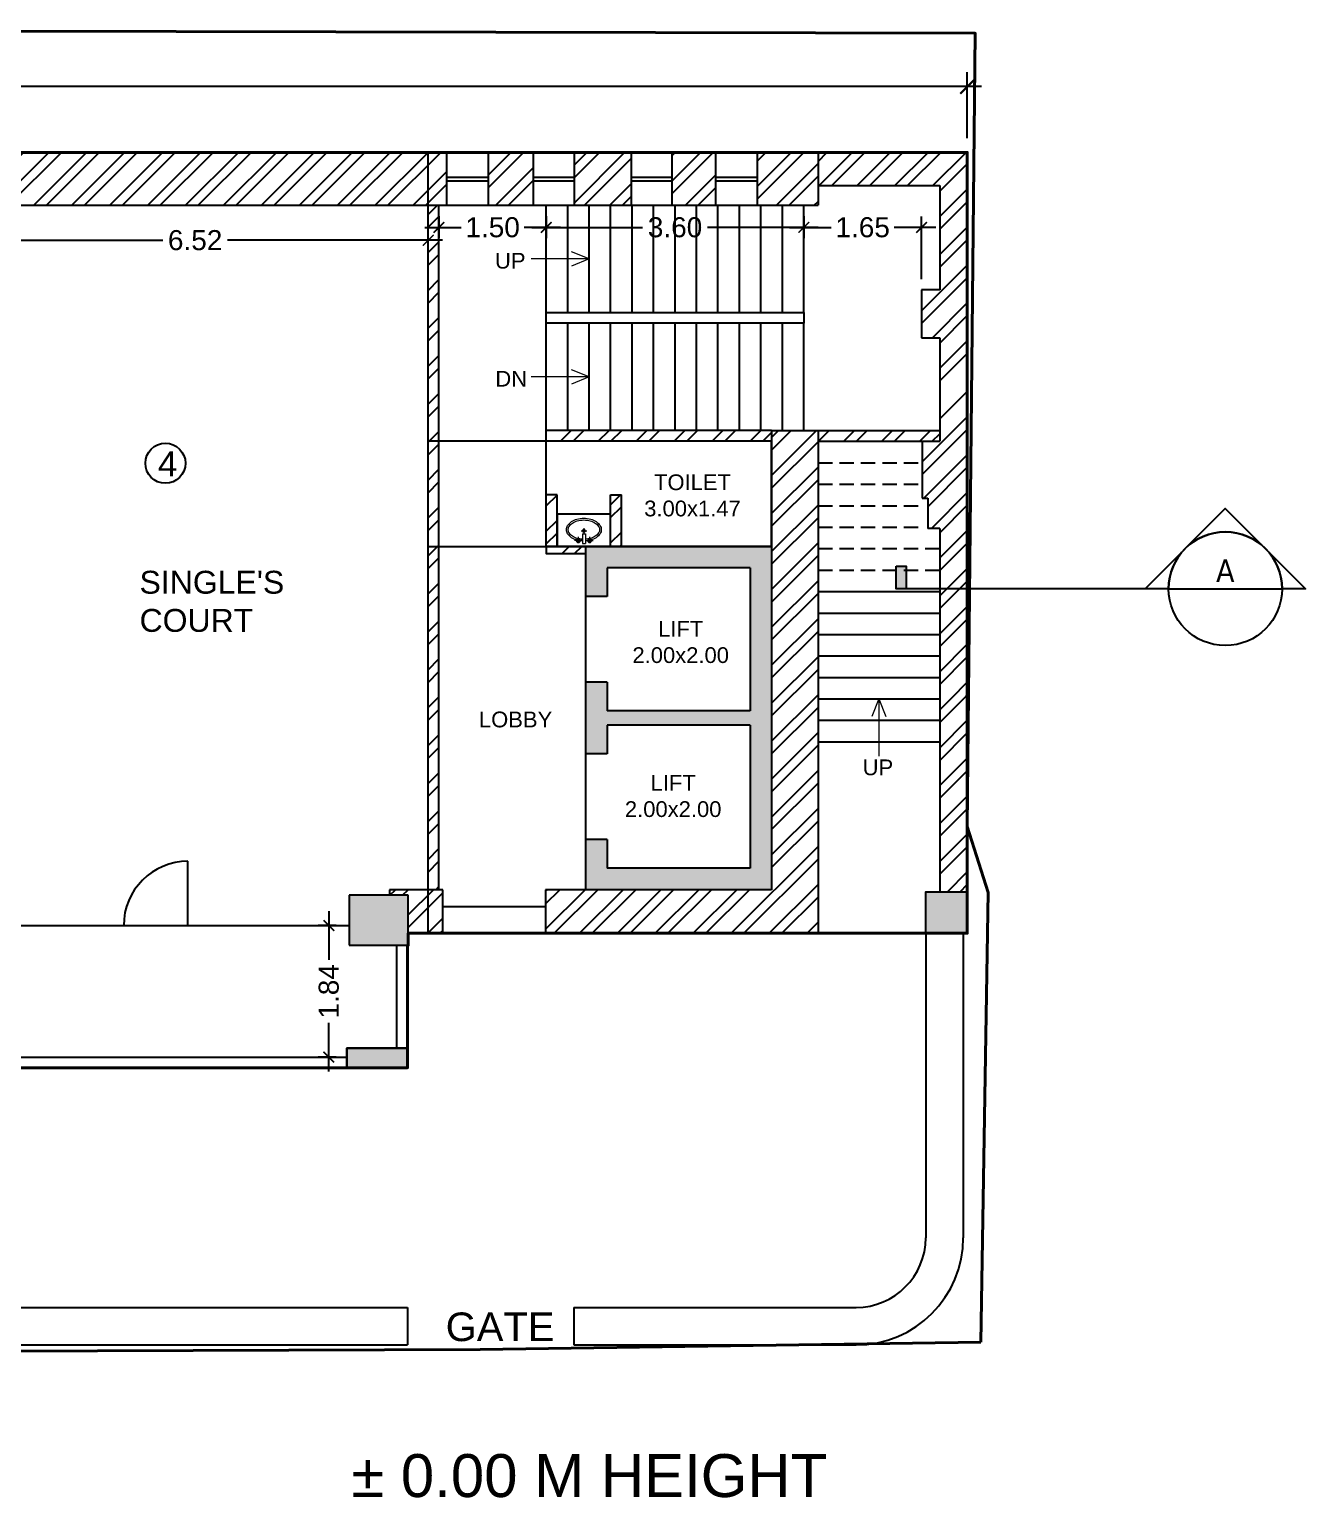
# Model space of a CAD drawing. Header units: millimetres. Extents: x -634016 to -633680, y -35980 to -35884.
# Drawn here: x -633980.82 to -633962.98, y -35942.53 to -35922 of the extents above; entities that cross this region are included whole.
import ezdxf
from ezdxf.enums import TextEntityAlignment as Align

# ---------------------------------------------------------------- set-up
doc = ezdxf.new("R2010")
doc.units = ezdxf.units.MM
doc.header["$LTSCALE"] = 200
doc.header["$MEASUREMENT"] = 0
doc.header["$PDMODE"] = 3
doc.linetypes.add('DASHED2', pattern=[0.375, 0.25, -0.125])
doc.linetypes.add('HIDDEN', pattern=[0.375, 0.25, -0.125])
doc.layers.get('0').update_dxf_attribs({"linetype": 'CONTINUOUS'})
doc.layers.get('DEFPOINTS').update_dxf_attribs({"color": 11, "linetype": 'CONTINUOUS'})
for name, color, linetype in [('00 PRO', 3, 'CONTINUOUS'), ('A-730-Furniture', 8, 'CONTINUOUS'), ('COL', 253, 'CONTINUOUS'), ('FUR', 7, 'CONTINUOUS'), ('hatch', 253, 'CONTINUOUS'), ('Section Line', 6, 'CONTINUOUS'), ('STAIR', 252, 'CONTINUOUS'), ('THIN', 11, 'DASHED2'), ('Wall', 7, 'CONTINUOUS'), ('WIN', 160, 'CONTINUOUS')]:
    doc.layers.add(name, color=color, linetype=linetype)
for name, color, linetype, lineweight in [('DIM', 11, 'CONTINUOUS', 25), ('Fixture', 8, 'CONTINUOUS', 15), ('LEGEND', 3, 'CONTINUOUS', 25), ('Text', 7, 'CONTINUOUS', 100)]:
    doc.layers.add(name, color=color, linetype=linetype, lineweight=lineweight)
doc.styles.add('Arial', font='arial.ttf')
doc.styles.add('style1', font='arial.ttf', dxfattribs={"height": 6})
doc.styles.add('Tahoma', font='tahoma.ttf')
doc.dimstyles.new('Copy of STANDARD', dxfattribs={"dimtxt": 0.4, "dimasz": 0.2, "dimexe": 0.2, "dimexo": 0.2, "dimgap": 0.09, "dimtad": 0, "dimzin": 0, "dimdsep": 46, "dimtxsty": 'Arial', "dimblk": 'ARCHTICK', "dimcen": 0.09, "dimdle": 0.2, "dimclrd": 253, "dimclre": 253, "dimclrt": 7, "dimadec": 0, "dimazin": 0, "dimtfac": 1, "dimtofl": 0, "dimtmove": 0, "dimatfit": 3, "dimldrblk": 'ARCHTICK', "dimfxl": 0.18, "dimtolj": 1, "dimtzin": 0, "dimarcsym": 0})
pattern_1 = [(45, (1318.3682, 15.4453), (-0.26516504294, 0.26516504294), []), (45, (1318.545, 15.4453), (-0.26516504294, 0.26516504294), [])]
pattern_2 = [(45, (194.87895, 15.4453), (-0.26516504294, 0.26516504294), []), (45, (195.05572, 15.4453), (-0.26516504294, 0.26516504294), [])]

# ---------------------------------------------------------------- blocks, each defined once
blk = doc.blocks.new('*U3')
blk.add_hatch(color=256).paths.add_polyline_path([(-1.8125, 0.125), (-1.7566, 0.125), (-1.7566, 0), (-1.8125, 0)])
at = {"color": 1, "true_color": 0xff0000}
blk.add_line((-0.3125, 0), (-1.8125, 0), dxfattribs=at)
blk.add_line((-0.3125, 0), (0.3125, 0))
blk.add_lwpolyline([(-0.3125, 0), (-0.4419, 0), (0, 0.4419), (0.4419, 0), (0.3125, 0, 1)], format="xyb", close=True, dxfattribs=at)
blk.add_lwpolyline([(-1.8125, 0.125), (-1.7566, 0.125), (-1.7566, 0), (-1.8125, 0)], close=True, dxfattribs=at)
blk.add_circle((0, 0), 0.3125, dxfattribs=at)
at = {"style": 'Tahoma', "flags": 8}
blk.add_attdef('VIEWNUMBER', text='', height=0.125, dxfattribs=at).set_placement((0, 0), align=Align.BOTTOM_CENTER)
blk.add_attdef('SHEETNUMBER', text='', height=0.125, dxfattribs=at).set_placement((0, -0.0625), align=Align.TOP_CENTER)
blk = doc.blocks.new('_ArchTick')
at = {"color": 0, "linetype": 'ByBlock', "const_width": 0.15}
blk.add_lwpolyline([(-0.5, -0.5), (0.5, 0.5)], dxfattribs=at)
blk = doc.blocks.new('*D189')
at = {"layer": 'DEFPOINTS', "color": 0, "transparency": 16777216}
for p in [(-634009.619, -35922.804), (-634009.619, -35923.155), (-633967.706, -35923.726)]:
    blk.add_point(p, dxfattribs=at)
at = {"layer": 'DIM', "color": 253, "lineweight": -2, "transparency": 16777216}
for p, q in [((-634009.619, -35922.955), (-634009.619, -35922.604)), ((-633967.706, -35923.526), (-633967.706, -35922.604)), ((-634009.819, -35922.804), (-633989.397, -35922.804)), ((-633967.506, -35922.804), (-633987.928, -35922.804))]:
    blk.add_line(p, q, dxfattribs=at)
at = {"layer": 'DIM', "color": 253, "lineweight": -2, "transparency": 16777216, "xscale": 0.2, "yscale": 0.2, "zscale": 0.2, "rotation": 180}
blk.add_blockref('_ArchTick', (-634009.619, -35922.804), dxfattribs=at)
at = {"layer": 'DIM', "color": 253, "lineweight": -2, "transparency": 16777216, "xscale": 0.2, "yscale": 0.2, "zscale": 0.2}
blk.add_blockref('_ArchTick', (-633967.706, -35922.804), dxfattribs=at)
at = {"layer": 'DIM', "color": 7, "transparency": 16777216, "insert": (-633988.662, -35922.804), "char_height": 0.4, "attachment_point": 5, "style": 'Arial'}
blk.add_mtext('\\A1;41.91', dxfattribs=at)
blk = doc.blocks.new('*D236')
at = {"layer": 'DEFPOINTS', "color": 0, "transparency": 16777216}
for p in [(-633976.632, -35934.534), (-633976.378, -35934.534), (-633976.378, -35936.372)]:
    blk.add_point(p, dxfattribs=at)
at = {"layer": 'DIM', "color": 253, "lineweight": -2, "transparency": 16777216}
for p, q in [((-633976.632, -35934.334), (-633976.632, -35935.013)), ((-633976.528, -35934.534), (-633976.782, -35934.534)), ((-633976.632, -35936.572), (-633976.632, -35935.893)), ((-633976.528, -35936.372), (-633976.782, -35936.372))]:
    blk.add_line(p, q, dxfattribs=at)
at = {"layer": 'DIM', "color": 253, "lineweight": -2, "transparency": 16777216, "xscale": 0.15, "yscale": 0.15, "zscale": 0.15}
for p, rotation in [((-633976.632, -35934.534), 90), ((-633976.632, -35936.372), 270)]:
    blk.add_blockref('_ArchTick', p, dxfattribs=dict(at, rotation=rotation))
at = {"layer": 'DIM', "color": 7, "transparency": 16777216, "insert": (-633976.632, -35935.453), "char_height": 0.28, "attachment_point": 5, "rotation": 90, "style": 'Arial'}
blk.add_mtext('\\A1;1.84', dxfattribs=at)
blk = doc.blocks.new('*D237')
at = {"layer": 'DEFPOINTS', "color": 0, "transparency": 16777216}
for p in [(-633973.592, -35924.464), (-633969.992, -35924.464), (-633969.992, -35924.773)]:
    blk.add_point(p, dxfattribs=at)
at = {"layer": 'DIM', "color": 253, "lineweight": -2, "transparency": 16777216}
for p, q in [((-633973.592, -35924.614), (-633973.592, -35924.923)), ((-633969.992, -35924.614), (-633969.992, -35924.923)), ((-633973.792, -35924.773), (-633972.245, -35924.773)), ((-633969.792, -35924.773), (-633971.339, -35924.773))]:
    blk.add_line(p, q, dxfattribs=at)
at = {"layer": 'DIM', "color": 253, "lineweight": -2, "transparency": 16777216, "xscale": 0.15, "yscale": 0.15, "zscale": 0.15, "rotation": 180}
blk.add_blockref('_ArchTick', (-633973.592, -35924.773), dxfattribs=at)
at = {"layer": 'DIM', "color": 253, "lineweight": -2, "transparency": 16777216, "xscale": 0.15, "yscale": 0.15, "zscale": 0.15}
blk.add_blockref('_ArchTick', (-633969.992, -35924.773), dxfattribs=at)
at = {"layer": 'DIM', "color": 7, "transparency": 16777216, "insert": (-633971.792, -35924.773), "char_height": 0.28, "attachment_point": 5, "style": 'Arial'}
blk.add_mtext('\\A1;3.60', dxfattribs=at)
blk = doc.blocks.new('*D238')
at = {"layer": 'DEFPOINTS', "color": 0, "transparency": 16777216}
for p in [(-633975.092, -35924.464), (-633973.592, -35924.464), (-633973.592, -35924.773)]:
    blk.add_point(p, dxfattribs=at)
at = {"layer": 'DIM', "color": 253, "lineweight": -2, "transparency": 16777216}
for p, q in [((-633975.092, -35924.614), (-633975.092, -35924.923)), ((-633973.592, -35924.614), (-633973.592, -35924.923)), ((-633975.292, -35924.773), (-633974.782, -35924.773)), ((-633973.392, -35924.773), (-633973.902, -35924.773))]:
    blk.add_line(p, q, dxfattribs=at)
at = {"layer": 'DIM', "color": 253, "lineweight": -2, "transparency": 16777216, "xscale": 0.15, "yscale": 0.15, "zscale": 0.15, "rotation": 180}
blk.add_blockref('_ArchTick', (-633975.092, -35924.773), dxfattribs=at)
at = {"layer": 'DIM', "color": 253, "lineweight": -2, "transparency": 16777216, "xscale": 0.15, "yscale": 0.15, "zscale": 0.15}
blk.add_blockref('_ArchTick', (-633973.592, -35924.773), dxfattribs=at)
at = {"layer": 'DIM', "color": 7, "transparency": 16777216, "insert": (-633974.342, -35924.773), "char_height": 0.28, "attachment_point": 5, "style": 'Arial'}
blk.add_mtext('\\A1;1.50', dxfattribs=at)
blk = doc.blocks.new('*D239')
at = {"layer": 'DEFPOINTS', "color": 0, "transparency": 16777216}
for p in [(-633969.992, -35924.464), (-633969.992, -35924.773), (-633968.346, -35925.645)]:
    blk.add_point(p, dxfattribs=at)
at = {"layer": 'DIM', "color": 253, "lineweight": -2, "transparency": 16777216}
for p, q in [((-633969.992, -35924.614), (-633969.992, -35924.923)), ((-633968.346, -35925.495), (-633968.346, -35924.623)), ((-633970.192, -35924.773), (-633969.61, -35924.773)), ((-633968.146, -35924.773), (-633968.727, -35924.773))]:
    blk.add_line(p, q, dxfattribs=at)
at = {"layer": 'DIM', "color": 253, "lineweight": -2, "transparency": 16777216, "xscale": 0.15, "yscale": 0.15, "zscale": 0.15, "rotation": 180}
blk.add_blockref('_ArchTick', (-633969.992, -35924.773), dxfattribs=at)
at = {"layer": 'DIM', "color": 253, "lineweight": -2, "transparency": 16777216, "xscale": 0.15, "yscale": 0.15, "zscale": 0.15}
blk.add_blockref('_ArchTick', (-633968.346, -35924.773), dxfattribs=at)
at = {"layer": 'DIM', "color": 7, "transparency": 16777216, "insert": (-633969.169, -35924.773), "char_height": 0.28, "attachment_point": 5, "style": 'Arial'}
blk.add_mtext('\\A1;1.65', dxfattribs=at)
blk = doc.blocks.new('*D229')
at = {"layer": 'DEFPOINTS', "color": 0, "transparency": 16777216}
for p in [(-633981.76, -35924.953), (-633975.242, -35924.953), (-633975.242, -35924.953)]:
    blk.add_point(p, dxfattribs=at)
at = {"layer": 'DIM', "color": 253, "lineweight": -2, "transparency": 16777216}
for p, q in [((-633981.96, -35924.953), (-633978.954, -35924.953)), ((-633975.042, -35924.953), (-633978.048, -35924.953))]:
    blk.add_line(p, q, dxfattribs=at)
at = {"layer": 'DIM', "color": 253, "lineweight": -2, "transparency": 16777216, "xscale": 0.15, "yscale": 0.15, "zscale": 0.15, "rotation": 180}
blk.add_blockref('_ArchTick', (-633981.76, -35924.953), dxfattribs=at)
at = {"layer": 'DIM', "color": 253, "lineweight": -2, "transparency": 16777216, "xscale": 0.15, "yscale": 0.15, "zscale": 0.15}
blk.add_blockref('_ArchTick', (-633975.242, -35924.953), dxfattribs=at)
at = {"layer": 'DIM', "color": 7, "transparency": 16777216, "insert": (-633978.501, -35924.953), "char_height": 0.28, "attachment_point": 5, "style": 'Arial'}
blk.add_mtext('\\A1;6.52', dxfattribs=at)
blk = doc.blocks.new('lift 2')
at = {"layer": 'COL'}
h = blk.add_hatch(color=256, dxfattribs=at)
h.dxf.hatch_style = 1
h.paths.add_polyline_path([(0, -4.8), (0, 0), (-2.6, 0), (-2.6, -0.7), (-2.3, -0.7), (-2.3, -0.3), (-0.3, -0.3), (-0.3, -2.3), (-2.3, -2.3), (-2.3, -1.9), (-2.6, -1.9), (-2.6, -2.9), (-2.3, -2.9), (-2.3, -2.5), (-0.3, -2.5), (-0.3, -4.5), (-2.3, -4.5), (-2.3, -4.1), (-2.6, -4.1), (-2.6, -4.8)])
for p, q in [((-2.6, 0), (-2.6, -0.7)), ((0, 0), (-2.6, 0)), ((0, 0), (0, -4.8)), ((-2.3, -0.3), (-2.3, -0.7)), ((-0.3, -0.3), (-2.3, -0.3)), ((-0.3, -0.3), (-0.3, -2.3)), ((-2.3, -0.7), (-2.6, -0.7)), ((-2.6, -1.9), (-2.6, -2.9)), ((-2.3, -1.9), (-2.6, -1.9)), ((-2.3, -1.9), (-2.3, -2.3)), ((-0.3, -2.3), (-2.3, -2.3)), ((-2.3, -2.5), (-2.3, -2.9)), ((-0.3, -2.5), (-2.3, -2.5)), ((-0.3, -2.5), (-0.3, -4.5)), ((-2.3, -2.9), (-2.6, -2.9)), ((-2.6, -4.1), (-2.6, -4.8)), ((-2.3, -4.1), (-2.6, -4.1)), ((-2.3, -4.1), (-2.3, -4.5)), ((-0.3, -4.5), (-2.3, -4.5)), ((0, -4.8), (-2.6, -4.8))]:
    blk.add_line(p, q)
at = {"layer": 'STAIR'}
for p, q in [((-2.6, -0.7), (-2.6, -1.9)), ((-2.6, -2.9), (-2.6, -4.1))]:
    blk.add_line(p, q, dxfattribs=at)
at = {"layer": 'Wall'}
blk.add_lwpolyline([(-2.6, 0), (-3.15, 0), (-3.15, -0.1), (-2.6, -0.1)], dxfattribs=at)
at = {"layer": 'LEGEND', "color": 7, "char_height": 0.22, "width": 3.24219, "attachment_point": 5, "style": 'style1'}
for s, insert in [('LIFT\\P2.00x2.00 ', (-1.271, -1.339)), ('LOBBY', (-3.579, -2.422)), ('LIFT\\P2.00x2.00 ', (-1.376, -3.492))]:
    blk.add_mtext(s, dxfattribs=dict(at, insert=insert))
blk = doc.blocks.new('RYYY')
at = {"layer": 'Fixture'}
for p, q in [((3718238, 523401), (3718113, 523401)), ((3718170, 523458), (3718170, 523360)), ((3718304, 523555), (3718215, 523555)), ((3718282, 523506), (3718238, 523506)), ((3718238, 523506), (3718238, 523355)), ((3718260, 523595), (3718260, 523517)), ((3718282, 523506), (3718282, 523355)), ((3718282, 523401), (3718407, 523401)), ((3718350, 523458), (3718350, 523360)), ((3718282, 523355), (3718238, 523355))]:
    blk.add_line(p, q, dxfattribs=at)
for centre, radius in [((3718171, 523401), 31.2), ((3718171, 523401), 22.3), ((3718260, 523555), 22.3), ((3718349, 523401), 31.2), ((3718349, 523401), 22.3)]:
    blk.add_circle(centre, radius, dxfattribs=at)
for centre, radius, start, end in [((3718106, 523573, -267), 120, 147.5924, 180), ((3718181, 523526, -267), 208, 123.1246, 147.5924), ((3718106, 523573, -267), 92.4, 147.5924, 180), ((3718181, 523526, -267), 180, 123.1246, 147.5924), ((3718230, 523451, -267), 297, 105.1243, 123.1246), ((3718230, 523451, -267), 270, 105.1243, 123.1246), ((3718262, 523333, -267), 420, 90, 105.1243), ((3718262, 523333, -267), 393, 90, 105.1243), ((3718262, 523333, -267), 420, 74.8757, 90), ((3718262, 523333, -267), 393, 74.8757, 90), ((3718294, 523451, -267), 270, 56.8754, 74.8757), ((3718294, 523451, -267), 297, 56.8754, 74.8757), ((3718342, 523526, -267), 180, 32.4076, 56.8754), ((3718342, 523526, -267), 208, 32.4076, 56.8754), ((3718417, 523573, -267), 92.4, 0, 32.4076), ((3718417, 523573, -267), 120, 0, 32.4076), ((3718106, 523573, -267), 120, 180, 212.4076), ((3718181, 523620, -267), 208, 212.4076, 236.8754), ((3718106, 523573, -267), 92.4, 180, 212.4076), ((3718181, 523620, -267), 180, 212.4076, 236.8754), ((3718230, 523695, -267), 297, 236.8754, 254.8757), ((3718230, 523695, -267), 270, 236.8754, 254.8757), ((3718262, 523814, -267), 420, 254.8757, 266.7377), ((3718262, 523814, -267), 393, 254.8757, 266.9885), ((3718262, 523814, -267), 393, 273.0223, 285.1243), ((3718262, 523814, -267), 420, 272.8193, 285.1243), ((3718294, 523695, -267), 270, 285.1243, 303.1246), ((3718294, 523695, -267), 297, 285.1243, 303.1246), ((3718342, 523620, -267), 180, 303.1246, 327.5924), ((3718342, 523620, -267), 208, 303.1246, 327.5924), ((3718417, 523573, -267), 92.4, 327.5924, 0), ((3718417, 523573, -267), 120, 327.5924, 0)]:
    blk.add_arc(centre, radius, start, end, dxfattribs=at)

msp = doc.modelspace()

# ---------------------------------------------------------------- hatches: boundary and pattern name
h = msp.add_hatch()
h.set_pattern_fill('ANSI32', color=8, style=0)
h.set_pattern_definition([(45, (1700.0818, -163.62646), (-0.26516504294, 0.26516504294), []), (45, (1700.25857, -163.62646), (-0.26516504294, 0.26516504294), [])])
h.paths.add_polyline_path([(-633995.1, -35924.464), (-633974.98, -35924.464), (-633974.98, -35923.726), (-633995.966, -35923.726), (-633995.966, -35934.111), (-633995.596, -35934.111), (-633995.596, -35934.534), (-633994.617, -35934.534), (-633994.617, -35934.111), (-633995.1, -35934.111)])
h = msp.add_hatch()
h.set_pattern_fill('ANSI32', color=8, style=0)
h.set_pattern_definition(pattern_1)
h.paths.add_polyline_path([(-633969.793, -35923.726), (-633970.639, -35923.726), (-633970.639, -35924.464), (-633969.793, -35924.464)])
h = msp.add_hatch()
h.set_pattern_fill('ANSI32', color=8, style=0)
h.set_pattern_definition([(45, (1700.79235, -186.05923), (-0.26516504294, 0.26516504294), []), (45, (1700.96912, -186.05923), (-0.26516504294, 0.26516504294), [])])
h.paths.add_polyline_path([(-633975.092, -35924.464), (-633975.242, -35924.464), (-633975.242, -35934.032), (-633975.092, -35934.032)])
h = msp.add_hatch()
h.set_pattern_fill('ANSI32', color=8, style=0)
h.set_pattern_definition(pattern_1)
h.paths.add_polyline_path([(-633969.793, -35927.614), (-633970.442, -35927.614), (-633970.442, -35930.214), (-633970.442, -35932.214), (-633970.442, -35934.032), (-633973.602, -35934.032), (-633973.602, -35934.268), (-633973.602, -35934.642), (-633969.793, -35934.642)])
h = msp.add_hatch()
h.set_pattern_fill('ANSI32', color=8, style=0)
h.set_pattern_definition(pattern_2)
h.paths.add_polyline_path([(-633970.442, -35927.614), (-633973.592, -35927.614), (-633973.592, -35927.764), (-633970.442, -35927.764)])
h.paths.add_polyline_path([(-633972.542, -35928.514), (-633972.692, -35928.514), (-633972.692, -35929.232), (-633972.542, -35929.232)])
h = msp.add_hatch()
h.set_pattern_fill('ANSI32', color=8, style=0)
h.set_pattern_definition(pattern_1)
h.paths.add_polyline_path([(-633968.09, -35927.614), (-633969.793, -35927.614), (-633969.793, -35927.764), (-633968.09, -35927.764)])
h = msp.add_hatch()
h.set_pattern_fill('ANSI32', color=8, style=0)
h.set_pattern_definition(pattern_2)
h.paths.add_polyline_path([(-633973.042, -35929.232), (-633973.442, -35929.232), (-633973.592, -35929.232), (-633973.592, -35929.332), (-633973.042, -35929.332)])
h.paths.add_polyline_path([(-633973.442, -35928.782), (-633973.442, -35928.514), (-633973.592, -35928.514), (-633973.592, -35929.232), (-633973.442, -35929.232)])
h = msp.add_hatch()
h.set_pattern_fill('ANSI32', color=8, style=0)
h.set_pattern_definition(pattern_1)
h.paths.add_polyline_path([(-633975.039, -35934.032), (-633975.785, -35934.032), (-633975.785, -35934.111), (-633975.521, -35934.111), (-633975.521, -35934.642), (-633975.039, -35934.642)])

# ---------------------------------------------------------------- linework, layer by layer
at = {"color": 8}
for p, q in [((-633974.399, -35924.037), (-633974.088, -35923.726)), ((-633974.399, -35924.214), (-633973.911, -35923.726)), ((-633973.198, -35923.897), (-633973.027, -35923.726)), ((-633973.198, -35924.428), (-633972.497, -35923.726)), ((-633973.198, -35924.074), (-633972.85, -35923.726)), ((-633973.058, -35924.464), (-633972.401, -35923.807)), ((-633971.83, -35924.12), (-633971.436, -35923.726)), ((-633971.83, -35923.766), (-633971.79, -35923.726)), ((-633971.83, -35924.297), (-633971.259, -35923.726)), ((-633969.793, -35923.85), (-633969.668, -35923.726)), ((-633969.777, -35924.189), (-633969.315, -35923.726)), ((-633969.601, -35924.189), (-633969.138, -35923.726)), ((-633969.247, -35924.189), (-633968.784, -35923.726)), ((-633969.07, -35924.189), (-633968.608, -35923.726)), ((-633968.717, -35924.189), (-633968.254, -35923.726)), ((-633968.54, -35924.189), (-633968.077, -35923.726)), ((-633968.186, -35924.189), (-633967.724, -35923.726)), ((-633974.296, -35924.464), (-633973.769, -35923.938)), ((-633971.644, -35924.464), (-633971.22, -35924.04)), ((-633968.09, -35924.269), (-633967.706, -35923.885)), ((-633974.119, -35924.464), (-633973.769, -35924.115)), ((-633972.705, -35924.464), (-633972.401, -35924.161)), ((-633971.467, -35924.464), (-633971.22, -35924.217)), ((-633968.09, -35924.622), (-633967.706, -35924.238)), ((-633972.528, -35924.464), (-633972.401, -35924.337)), ((-633968.09, -35924.799), (-633967.706, -35924.415)), ((-633968.09, -35925.152), (-633967.706, -35924.769)), ((-633968.09, -35925.329), (-633967.706, -35924.945)), ((-633968.346, -35925.939), (-633967.706, -35925.299)), ((-633968.346, -35926.115), (-633967.706, -35925.476)), ((-633968.191, -35926.315), (-633967.706, -35925.829)), ((-633968.09, -35926.39), (-633967.706, -35926.006)), ((-633968.09, -35926.743), (-633967.706, -35926.36)), ((-633968.09, -35926.92), (-633967.706, -35926.536)), ((-633968.09, -35927.451), (-633967.706, -35927.067)), ((-633968.336, -35928.05), (-633967.706, -35927.42)), ((-633968.336, -35928.227), (-633967.706, -35927.597)), ((-633968.314, -35928.559), (-633967.706, -35927.951)), ((-633968.257, -35928.679), (-633967.706, -35928.127)), ((-633968.207, -35928.982), (-633967.706, -35928.481)), ((-633968.09, -35929.042), (-633967.706, -35928.658)), ((-633968.09, -35929.395), (-633967.706, -35929.011)), ((-633968.09, -35929.572), (-633967.706, -35929.188)), ((-633968.09, -35929.925), (-633967.706, -35929.542)), ((-633968.09, -35930.102), (-633967.706, -35929.718)), ((-633968.09, -35930.456), (-633967.706, -35930.072)), ((-633968.09, -35930.633), (-633967.706, -35930.249)), ((-633968.09, -35930.986), (-633967.706, -35930.602)), ((-633968.09, -35931.163), (-633967.706, -35930.779)), ((-633967.921, -35931.348), (-633967.706, -35931.133)), ((-633968.09, -35931.516), (-633967.921, -35931.348)), ((-633968.09, -35931.693), (-633967.744, -35931.348)), ((-633967.744, -35931.348), (-633967.706, -35931.309)), ((-633968.09, -35932.047), (-633967.706, -35931.663)), ((-633968.09, -35932.224), (-633967.706, -35931.84)), ((-633968.09, -35932.577), (-633967.706, -35932.193)), ((-633968.09, -35932.754), (-633967.706, -35932.37)), ((-633968.09, -35933.107), (-633967.706, -35932.724)), ((-633968.09, -35933.284), (-633967.706, -35932.9)), ((-633968.09, -35933.638), (-633967.706, -35933.254)), ((-633968.09, -35933.815), (-633967.706, -35933.431)), ((-633967.983, -35934.061), (-633967.706, -35933.784)), ((-633967.806, -35934.061), (-633967.706, -35933.961))]:
    msp.add_line(p, q, dxfattribs=at)
for p, q in [((-633970.442, -35927.614), (-633973.592, -35927.614)), ((-633973.592, -35927.764), (-633973.592, -35927.614)), ((-633970.442, -35927.764), (-633973.592, -35927.764)), ((-633970.442, -35927.614), (-633970.442, -35932.414)), ((-633973.442, -35928.514), (-633973.592, -35928.514)), ((-633973.592, -35929.232), (-633973.592, -35928.514)), ((-633973.442, -35929.232), (-633973.442, -35928.514)), ((-633972.692, -35929.232), (-633972.692, -35928.514)), ((-633972.692, -35928.514), (-633972.542, -35928.514)), ((-633972.542, -35929.232), (-633972.542, -35928.514))]:
    msp.add_line(p, q)
at = {"color": 5, "lineweight": 40}
msp.add_lwpolyline([(-633967.515, -35940.359), (-633974.516, -35940.459), (-633997.256, -35940.538), (-634009.564, -35940.359), (-634009.703, -35922.172), (-633992.176, -35922.005), (-633967.594, -35922.058), (-633967.706, -35933.149), (-633967.413, -35934.073), (-633967.515, -35940.359)], dxfattribs=at)
msp.add_lwpolyline([(-633969.992, -35925.964), (-633969.992, -35926.114), (-633973.592, -35926.114), (-633973.592, -35925.964)], close=True)
msp.add_lwpolyline([(-633978.601, -35934.534), (-633978.601, -35933.635)])
at = {"layer": '00 PRO', "lineweight": 40}
msp.add_lwpolyline([(-634009.619, -35923.155), (-634009.619, -35934.071), (-634009.245, -35934.071), (-634009.245, -35936.357), (-633995.661, -35936.357), (-633995.661, -35936.522), (-633975.531, -35936.522), (-633975.531, -35934.809), (-633975.521, -35934.809), (-633975.521, -35934.642), (-633969.793, -35934.642), (-633967.706, -35934.642), (-633967.706, -35934.061), (-633967.706, -35931.197), (-633967.706, -35923.726), (-633995.1, -35923.726), (-633995.1, -35923.155), (-634009.619, -35923.155)], dxfattribs=at)
at = {"layer": 'COL'}
for p, q in [((-633968.287, -35934.642), (-633968.287, -35934.061)), ((-633968.287, -35934.061), (-633968.139, -35934.061)), ((-633968.287, -35934.642), (-633967.706, -35934.642)), ((-633976.378, -35936.247), (-633976.378, -35936.522)), ((-633975.531, -35936.247), (-633975.531, -35936.522))]:
    msp.add_line(p, q, dxfattribs=at)
for points in [[(-633968.287, -35934.061), (-633967.706, -35934.061), (-633967.706, -35934.642), (-633968.287, -35934.642)], [(-633976.378, -35936.522), (-633975.531, -35936.522), (-633975.531, -35936.247), (-633976.378, -35936.247)]]:
    msp.add_lwpolyline(points, close=True, dxfattribs=at)
for points in [[(-633975.521, -35934.809), (-633976.348, -35934.809), (-633975.521, -35934.111), (-633976.348, -35934.111)], [(-633968.287, -35934.061), (-633967.706, -35934.061), (-633968.287, -35934.642), (-633967.706, -35934.642)], [(-633976.378, -35936.247), (-633975.531, -35936.247), (-633976.378, -35936.522), (-633975.531, -35936.522)]]:
    msp.add_solid(points, dxfattribs=at)
at = {"layer": 'DEFPOINTS'}
msp.add_lwpolyline([(-633969.846, -35934.642), (-633975.242, -35934.642), (-633975.242, -35929.232), (-633970.442, -35929.232), (-633970.442, -35927.764), (-633975.242, -35927.764), (-633975.242, -35923.726), (-633967.706, -35923.726), (-633967.706, -35934.642), (-633969.846, -35934.642), (-633969.846, -35934.642)], dxfattribs=at)
at = {"layer": 'FUR'}
for p, q in [((-633981.752, -35934.534), (-633976.348, -35934.534)), ((-633975.681, -35936.247), (-633975.681, -35934.809)), ((-633975.531, -35936.247), (-633975.531, -35934.809)), ((-633981.723, -35936.372), (-633976.378, -35936.372)), ((-633981.723, -35936.522), (-633976.378, -35936.522))]:
    msp.add_line(p, q, dxfattribs=at)
msp.add_lwpolyline([(-633973.442, -35929.232), (-633972.692, -35929.232), (-633972.692, -35928.782), (-633973.442, -35928.782)], close=True, dxfattribs=at)
at = {"layer": 'hatch'}
msp.add_circle((-633978.917, -35928.07), 0.28, dxfattribs=at)
at = {"layer": 'hatch', "linetype": 'DASHED2', "ltscale": 0.1}
msp.add_arc((-633978.601, -35934.534), 0.899, 90, 180, dxfattribs=at)
at = {"layer": 'STAIR'}
for p, q in [((-633973.592, -35927.764), (-633975.092, -35927.764)), ((-633973.592, -35928.514), (-633973.592, -35927.764)), ((-633969.793, -35929.864), (-633968.09, -35929.864)), ((-633969.793, -35930.164), (-633968.09, -35930.164)), ((-633969.793, -35930.464), (-633968.09, -35930.464)), ((-633969.793, -35930.764), (-633968.09, -35930.764)), ((-633969.793, -35931.064), (-633968.09, -35931.064)), ((-633969.793, -35931.364), (-633968.09, -35931.364)), ((-633969.793, -35931.664), (-633968.09, -35931.664)), ((-633969.793, -35931.964), (-633968.09, -35931.964)), ((-633975.039, -35934.268), (-633973.602, -35934.268)), ((-633969.793, -35934.642), (-633968.287, -35934.642))]:
    msp.add_line(p, q, dxfattribs=at)
at = {"layer": 'STAIR', "linetype": 'HIDDEN', "ltscale": 0.004}
for p, q in [((-633969.793, -35928.064), (-633968.336, -35928.064)), ((-633969.793, -35928.364), (-633968.336, -35928.364)), ((-633969.793, -35928.664), (-633968.336, -35928.664)), ((-633969.793, -35928.964), (-633968.336, -35928.964)), ((-633969.793, -35929.264), (-633968.09, -35929.264)), ((-633969.793, -35929.564), (-633968.09, -35929.564))]:
    msp.add_line(p, q, dxfattribs=at)
at = {"layer": 'STAIR'}
for points in [[(-633973.592, -35927.614), (-633973.592, -35924.464)], [(-633973.292, -35925.964), (-633973.292, -35924.464)], [(-633972.992, -35925.964), (-633972.992, -35924.464)], [(-633972.692, -35925.964), (-633972.692, -35924.464)], [(-633972.392, -35925.964), (-633972.392, -35924.464)], [(-633972.092, -35925.964), (-633972.092, -35924.464)], [(-633971.792, -35925.964), (-633971.792, -35924.464)], [(-633971.492, -35925.964), (-633971.492, -35924.464)], [(-633971.192, -35925.964), (-633971.192, -35924.464)], [(-633970.892, -35925.964), (-633970.892, -35924.464)], [(-633970.592, -35925.964), (-633970.592, -35924.464)], [(-633970.292, -35925.964), (-633970.292, -35924.464)], [(-633969.992, -35925.964), (-633969.992, -35924.464)], [(-633973.292, -35927.614), (-633973.292, -35926.114)], [(-633972.992, -35927.614), (-633972.992, -35926.114)], [(-633972.692, -35927.614), (-633972.692, -35926.114)], [(-633972.392, -35927.614), (-633972.392, -35926.114)], [(-633972.092, -35927.614), (-633972.092, -35926.114)], [(-633971.792, -35927.614), (-633971.792, -35926.114)], [(-633971.492, -35927.614), (-633971.492, -35926.114)], [(-633971.192, -35927.614), (-633971.192, -35926.114)], [(-633970.892, -35927.614), (-633970.892, -35926.114)], [(-633970.592, -35927.614), (-633970.592, -35926.114)], [(-633970.292, -35927.614), (-633970.292, -35926.114)], [(-633969.992, -35927.614), (-633969.992, -35926.114)]]:
    msp.add_lwpolyline(points, dxfattribs=at)
at = {"layer": 'Text', "lineweight": 5}
for p, q in [((-633972.992, -35925.214), (-633973.805, -35925.214)), ((-633972.992, -35925.214), (-633973.238, -35925.116)), ((-633972.992, -35925.214), (-633973.238, -35925.313)), ((-633972.992, -35926.864), (-633973.805, -35926.864)), ((-633972.992, -35926.864), (-633973.238, -35926.766)), ((-633972.992, -35926.864), (-633973.238, -35926.963)), ((-633968.941, -35931.364), (-633969.04, -35931.61)), ((-633968.941, -35931.364), (-633968.843, -35931.61)), ((-633968.941, -35931.364), (-633968.941, -35932.165))]:
    msp.add_line(p, q, dxfattribs=at)
at = {"layer": 'THIN', "color": 7, "linetype": 'ByBlock'}
for p, q in [((-633968.287, -35934.642), (-633968.287, -35938.897)), ((-633967.762, -35934.642), (-633967.762, -35938.897)), ((-634007.994, -35939.872), (-633975.531, -35939.872)), ((-633975.531, -35939.872), (-633975.531, -35940.397)), ((-633973.206, -35939.872), (-633973.206, -35940.397)), ((-633973.206, -35939.872), (-633969.262, -35939.872)), ((-634007.994, -35940.397), (-633975.531, -35940.397)), ((-633973.206, -35940.397), (-633969.262, -35940.397))]:
    msp.add_line(p, q, dxfattribs=at)
for radius in [1.5, 0.975]:
    msp.add_arc((-633969.262, -35938.897), radius, 270, 0, dxfattribs=at)
at = {"layer": 'Wall'}
for p, q in [((-633995.966, -35923.726), (-633974.98, -35923.726)), ((-633974.98, -35924.464), (-633974.98, -35923.726)), ((-633974.399, -35923.726), (-633973.769, -35923.726)), ((-633974.399, -35924.464), (-633974.399, -35923.726)), ((-633973.769, -35924.464), (-633973.769, -35923.726)), ((-633973.198, -35923.726), (-633972.401, -35923.726)), ((-633973.198, -35924.464), (-633973.198, -35923.726)), ((-633972.401, -35924.464), (-633972.401, -35923.726)), ((-633971.83, -35923.726), (-633971.22, -35923.726)), ((-633971.83, -35924.464), (-633971.83, -35923.726)), ((-633971.22, -35924.464), (-633971.22, -35923.726)), ((-633970.639, -35924.464), (-633970.639, -35923.726)), ((-633970.639, -35923.726), (-633969.793, -35923.726)), ((-633969.793, -35923.726), (-633967.706, -35923.726)), ((-633967.706, -35934.061), (-633967.706, -35923.726)), ((-633969.793, -35924.189), (-633968.09, -35924.189)), ((-633968.09, -35924.189), (-633968.09, -35925.645)), ((-633988.643, -35924.464), (-633974.98, -35924.464)), ((-633975.242, -35934.032), (-633975.242, -35924.464)), ((-633975.092, -35934.032), (-633975.092, -35924.464)), ((-633974.399, -35924.464), (-633973.769, -35924.464)), ((-633973.198, -35924.464), (-633972.401, -35924.464)), ((-633971.83, -35924.464), (-633971.22, -35924.464)), ((-633970.639, -35924.464), (-633969.793, -35924.464)), ((-633968.09, -35925.645), (-633968.346, -35925.645)), ((-633968.346, -35925.645), (-633968.346, -35926.315)), ((-633968.346, -35926.315), (-633968.09, -35926.315)), ((-633968.09, -35926.315), (-633968.09, -35927.764)), ((-633975.242, -35934.032), (-633975.242, -35927.614)), ((-633970.442, -35927.614), (-633970.442, -35934.032)), ((-633969.793, -35927.614), (-633968.09, -35927.614)), ((-633969.793, -35927.764), (-633968.09, -35927.764)), ((-633968.336, -35927.764), (-633968.336, -35928.559)), ((-633968.336, -35928.559), (-633968.257, -35928.559)), ((-633968.257, -35928.559), (-633968.257, -35928.982)), ((-633968.09, -35928.982), (-633968.257, -35928.982)), ((-633968.09, -35928.982), (-633968.09, -35930.163)), ((-633968.09, -35930.163), (-633968.09, -35934.061)), ((-633975.521, -35934.111), (-633976.348, -35934.111)), ((-633976.348, -35934.111), (-633976.348, -35934.809)), ((-633975.039, -35934.032), (-633975.785, -35934.032)), ((-633975.785, -35934.032), (-633975.785, -35934.111)), ((-633975.521, -35934.809), (-633975.521, -35934.111)), ((-633975.039, -35934.642), (-633975.039, -35934.032)), ((-633970.442, -35934.032), (-633973.602, -35934.032)), ((-633973.602, -35934.032), (-633973.602, -35934.268)), ((-633975.039, -35934.642), (-633975.039, -35934.268)), ((-633973.602, -35934.268), (-633973.602, -35934.642)), ((-633975.521, -35934.642), (-633975.039, -35934.642)), ((-633969.793, -35934.642), (-633973.602, -35934.642)), ((-633976.348, -35934.809), (-633975.521, -35934.809))]:
    msp.add_line(p, q, dxfattribs=at)
at = {"layer": 'Wall', "ltscale": 0.05}
for p, q in [((-633969.793, -35923.726), (-633969.793, -35924.464)), ((-633970.442, -35927.614), (-633969.793, -35927.614)), ((-633969.793, -35927.614), (-633969.793, -35934.642))]:
    msp.add_line(p, q, dxfattribs=at)
at = {"layer": 'Wall'}
for points in [[(-633967.706, -35934.642), (-633968.287, -35934.642), (-633968.287, -35934.061), (-633967.706, -35934.061)], [(-633975.531, -35936.522), (-633976.378, -35936.522), (-633976.378, -35936.247), (-633975.531, -35936.247)]]:
    msp.add_lwpolyline(points, close=True, dxfattribs=at)
at = {"layer": 'WIN'}
for p, q in [((-633974.98, -35923.726), (-633974.399, -35923.726)), ((-633974.98, -35923.726), (-633974.399, -35923.726)), ((-633973.769, -35923.726), (-633973.198, -35923.726)), ((-633972.401, -35923.726), (-633971.83, -35923.726)), ((-633971.22, -35923.726), (-633970.639, -35923.726)), ((-633974.98, -35924.07), (-633974.399, -35924.07)), ((-633973.769, -35924.07), (-633973.198, -35924.07)), ((-633972.401, -35924.07), (-633971.83, -35924.07)), ((-633971.22, -35924.07), (-633970.639, -35924.07)), ((-633974.98, -35924.12), (-633974.399, -35924.12)), ((-633973.769, -35924.12), (-633973.198, -35924.12)), ((-633972.401, -35924.12), (-633971.83, -35924.12)), ((-633971.22, -35924.12), (-633970.639, -35924.12)), ((-633974.98, -35924.464), (-633974.399, -35924.464)), ((-633973.769, -35924.464), (-633973.198, -35924.464)), ((-633972.401, -35924.464), (-633971.83, -35924.464)), ((-633971.22, -35924.464), (-633970.639, -35924.464))]:
    msp.add_line(p, q, dxfattribs=at)

# ---------------------------------------------------------------- block references
at = {"color": 1}
msp.add_blockref('lift 2', (-633970.442, -35929.232), dxfattribs=at)
at = {"layer": 'A-730-Furniture', "xscale": -0.0008863636363381825, "yscale": 0.0008863636363381825, "zscale": 0.0008863636363381825}
msp.add_blockref('RYYY', (-630677.335, -36393.075), dxfattribs=at)
at = {"layer": 'Section Line'}
ref = msp.add_blockref('*U3', (-633964.099, -35929.825), dxfattribs=dict(at, xscale=2.540000000037252, yscale=2.540000000037252, zscale=2.540000000037252))
ref.add_attrib('VIEWNUMBER', 'A', dxfattribs={"layer": '0', "height": 0.318, "style": 'Tahoma'}).set_placement((-633964.099, -35929.825), align=Align.BOTTOM_CENTER)

# ---------------------------------------------------------------- texts
at = {"layer": 'LEGEND', "color": 7, "style": 'style1'}
for s, height, p in [('UP', 0.22, (-633974.309, -35925.349)), ('DN', 0.22, (-633974.304, -35926.999)), ('UP', 0.22, (-633969.169, -35932.432)), ('%%P 0.00 M HEIGHT', 0.6, (-633976.318, -35942.523))]:
    msp.add_text(s, height=height, dxfattribs=at).set_placement(p)
for s, insert, char_height, width, attachment_point in [('4', (-633979.022, -35927.904), 0.35, 8.94938, 1), ('TOILET\\P3.00x1.47 ', (-633971.548, -35928.521), 0.22, 3.24219, 5), ("SINGLE'S COURT ", (-633979.278, -35929.574), 0.32, 3.24219, 1), ('GATE', (-633974.998, -35939.943), 0.4, 3.24219, 1)]:
    msp.add_mtext(s, dxfattribs=dict(at, insert=insert, char_height=char_height, width=width, attachment_point=attachment_point))

# ---------------------------------------------------------------- dimensions: what is measured, and where the dimension line sits
at = {"layer": 'DIM'}
dim = msp.add_linear_dim(base=(-634009.619, -35922.804), p1=(-633967.706, -35923.726), p2=(-634009.619, -35923.155), angle=180, dimstyle='Copy of STANDARD', dxfattribs=at)
dim.commit()
dim.dimension.update_dxf_attribs({"geometry": '*D189', "text_midpoint": (-633988.662, -35922.804)})
for base, p1, p2, picture, middle in [((-633973.592, -35924.773), (-633975.092, -35924.464), (-633973.592, -35924.464), '*D238', (-633974.342, -35924.773)), ((-633969.992, -35924.773), (-633973.592, -35924.464), (-633969.992, -35924.464), '*D237', (-633971.792, -35924.773)), ((-633969.992, -35924.773), (-633968.346, -35925.645), (-633969.992, -35924.464), '*D239', (-633969.169, -35924.773)), ((-633975.242, -35924.953), (-633981.76, -35924.953), (-633975.242, -35924.953), '*D229', (-633978.501, -35924.953))]:
    dim = msp.add_linear_dim(base=base, p1=p1, p2=p2, dimstyle='Copy of STANDARD', override={"dimtxt": 0.28, "dimasz": 0.15, "dimexe": 0.15, "dimexo": 0.15}, dxfattribs=at)
    dim.commit()
    dim.dimension.update_dxf_attribs({"geometry": picture, "text_midpoint": middle})
dim = msp.add_linear_dim(base=(-633976.632, -35934.534), p1=(-633976.378, -35936.372), p2=(-633976.378, -35934.534), angle=90, dimstyle='Copy of STANDARD', override={"dimtxt": 0.28, "dimasz": 0.15, "dimexe": 0.15, "dimexo": 0.15}, dxfattribs=at)
dim.commit()
dim.dimension.update_dxf_attribs({"geometry": '*D236', "text_midpoint": (-633976.632, -35935.453)})

doc.saveas('drawing.dxf')
